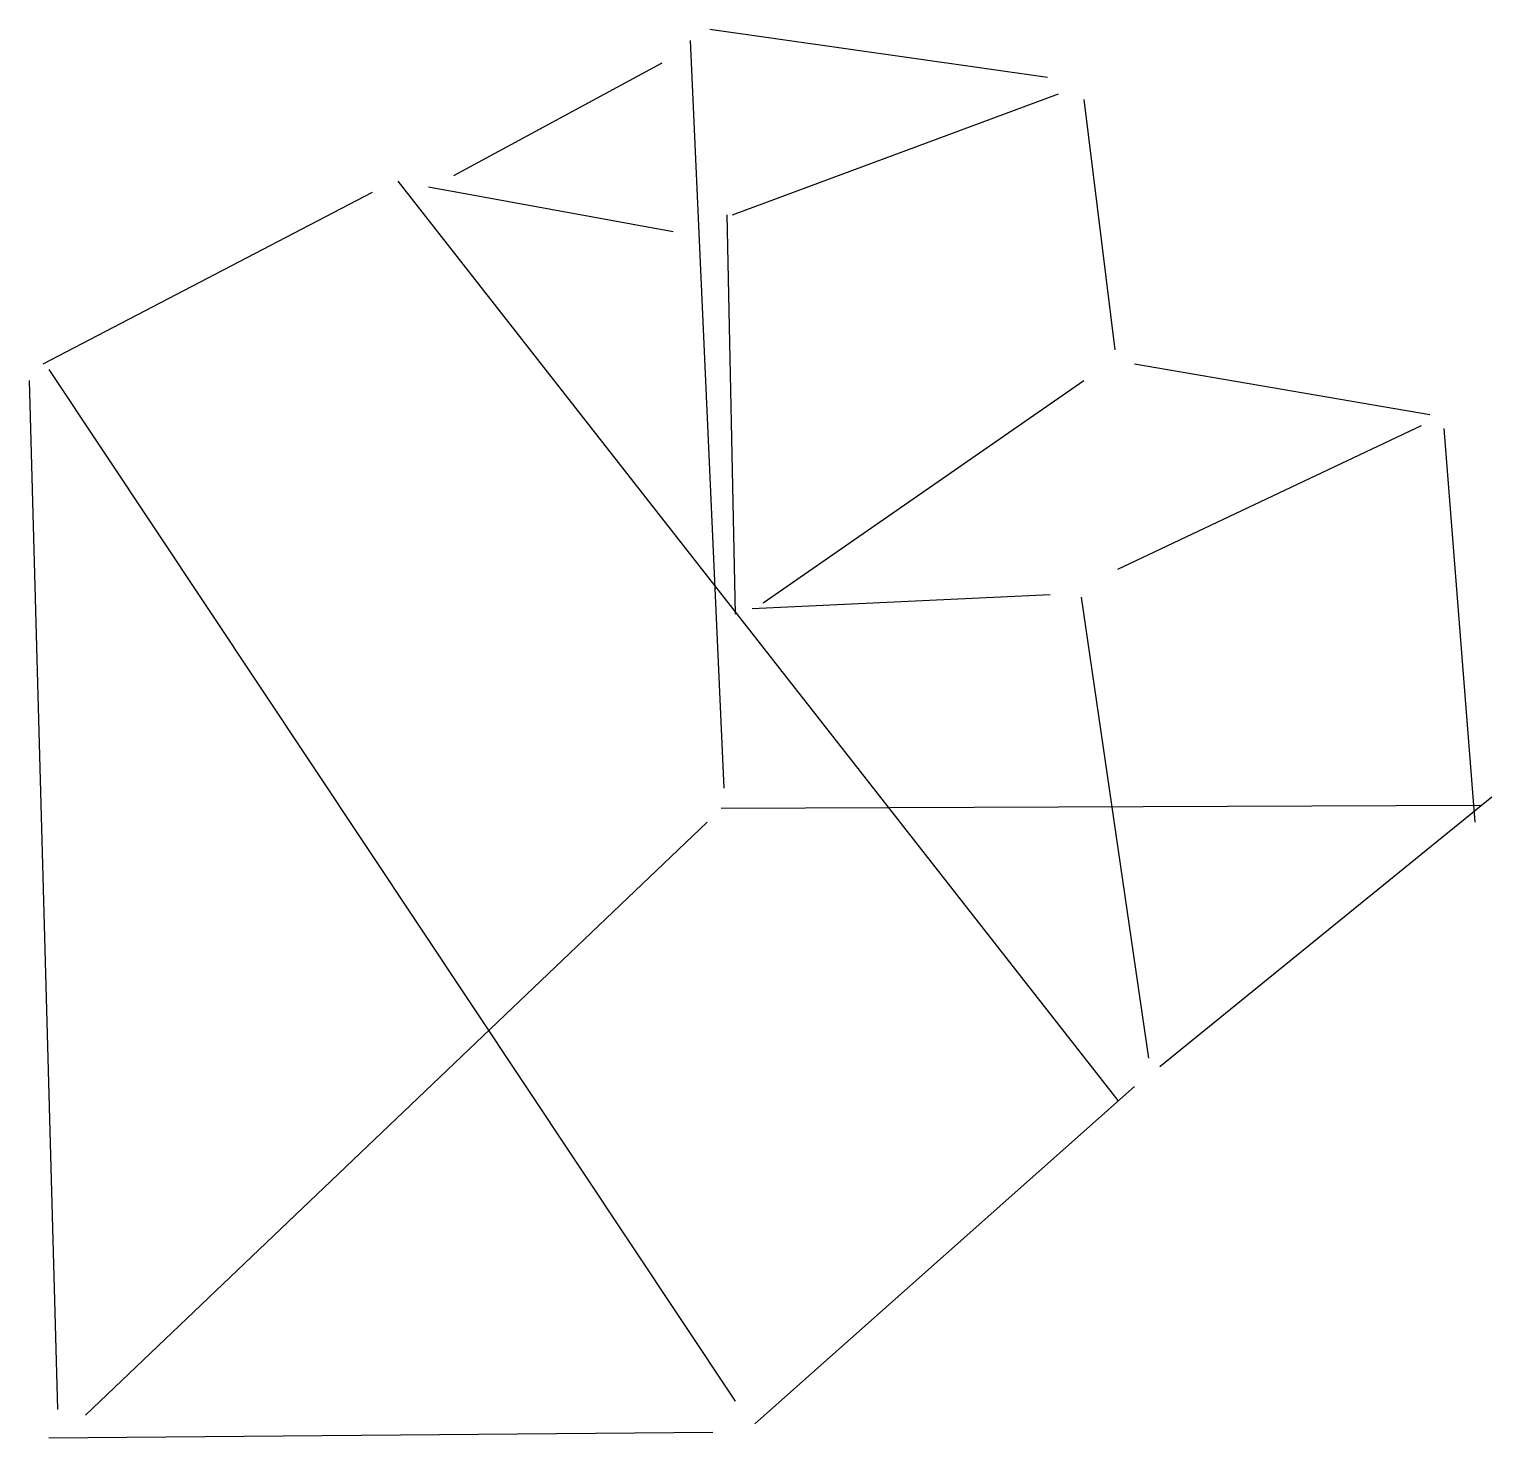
# Model space of a CAD drawing. Header units: metres. Extents: x -89 to 63, y 146 to 292.
import ezdxf

# ---------------------------------------------------------------- set-up
doc = ezdxf.new("R2010")
doc.units = ezdxf.units.M

msp = doc.modelspace()

# ---------------------------------------------------------------- linework, layer by layer
at = {"color": 0, "linetype": 'CONTINUOUS'}
for p, q in [((-20.403785, 291.045426), (-16.905994, 213.511041)), ((-18.363407, 292.211356), (16.614511, 287.256151)), ((-44.888328, 277.054259), (-23.318612, 288.713565)), ((-16.031546, 272.973502), (17.780442, 285.507256)), ((20.403785, 284.92429), (23.610095, 258.982334)), ((-50.717981, 276.471293), (23.901577, 181.156467)), ((-47.511672, 275.888328), (-22.152681, 271.224606)), ((-87.444795, 257.524921), (-53.341325, 275.305363)), ((-16.614511, 272.973502), (-15.740063, 231.582965)), ((-86.86183, 256.941956), (-15.740063, 149.967823)), ((25.650473, 257.524921), (56.256151, 252.278233)), ((-88.902208, 255.776025), (-85.987382, 149.093375)), ((-12.825237, 232.748896), (20.403785, 255.776025)), ((23.901577, 236.246688), (55.381703, 251.112303)), ((57.713565, 250.82082), (60.919874, 210.013249)), ((-13.991167, 232.165931), (16.905994, 233.623344)), ((20.112303, 233.331861), (27.107886, 185.528707)), ((28.273817, 184.654259), (62.66877, 212.636593)), ((-17.197476, 211.470662), (61.502839, 211.762145)), ((-83.072555, 148.51041), (-18.65489, 210.013249)), ((-13.699685, 147.635962), (25.650473, 182.61388)), ((-86.86183, 146.178549), (-18.071924, 146.761514))]:
    msp.add_line(p, q, dxfattribs=at)

doc.saveas('drawing.dxf')
